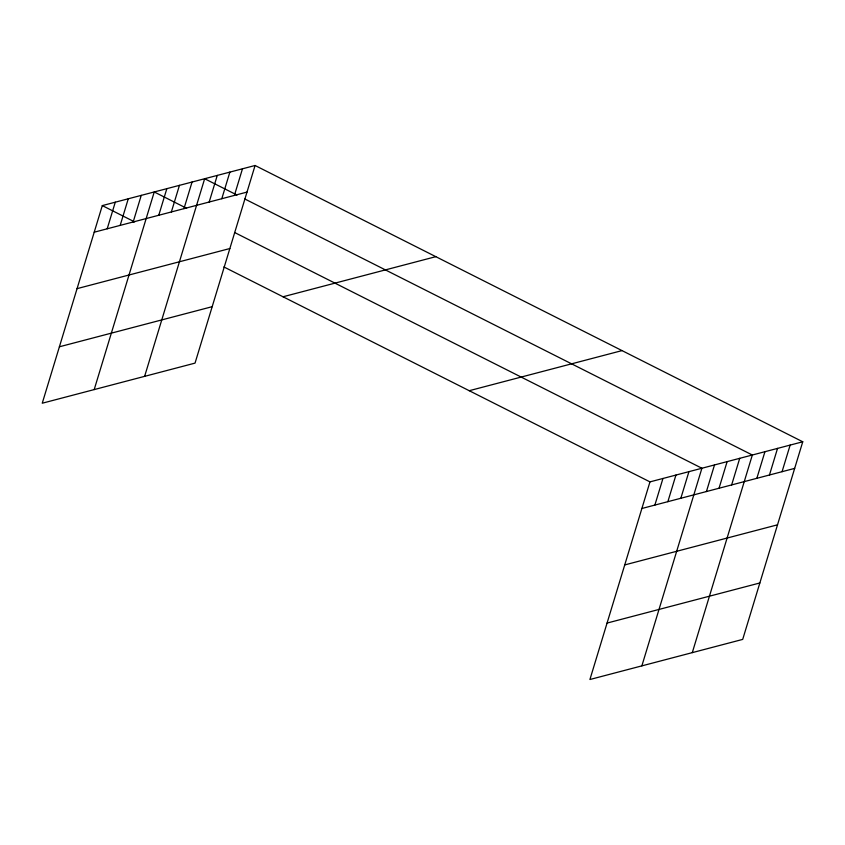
<?xml version="1.0" encoding="UTF-8"?>
<svg xmlns="http://www.w3.org/2000/svg" width="845" height="845" viewBox="0 0 845 845"><rect width="100%" height="100%" fill="white"/><g stroke="black" fill="none" stroke-linecap="round" stroke-linejoin="round"><path stroke-width="1.27" d="M255.084 165.493L102.298 205.599L42.25 403.223L195.037 363.118L255.084 165.493L802.75 441.777L742.702 639.401L589.916 679.507L649.963 481.882L802.75 441.777M107.199 228.794L115.279 202.187M120.18 225.393L128.271 198.776M133.172 221.981L141.252 195.375M94.196 389.587L154.244 191.963L186.597 208.282M158.765 215.264L166.845 188.657M171.366 211.958L179.446 185.34M183.967 208.641L192.058 182.034M144.622 376.352L204.659 178.728L237.012 195.047M209.18 202.029L217.271 175.411M221.791 198.723L229.872 172.105M234.392 195.406L242.473 168.799M654.864 505.088L662.955 478.471M667.856 501.676L675.937 475.059M680.838 498.265L688.928 471.658M641.862 665.871L701.91 468.246L234.561 232.481M706.431 491.547L714.511 464.94M719.032 488.241L727.122 461.623M731.643 484.935L739.724 458.317M692.287 652.636L752.335 455.011L244.828 198.987M756.845 478.312L764.936 451.705M769.457 475.006L777.537 448.389M782.058 471.69L790.149 445.083M94.207 232.206L246.993 192.1M77.064 288.641L229.851 248.536M59.393 346.788L212.179 306.682M283.022 296.775L435.809 256.669M469.228 390.707L622.015 350.601M641.883 508.489L794.67 468.383M624.73 564.925L777.516 524.819M607.069 623.071L759.856 582.965M102.298 205.599L134.651 221.918M223.893 266.946L649.963 481.882"/></g></svg>
